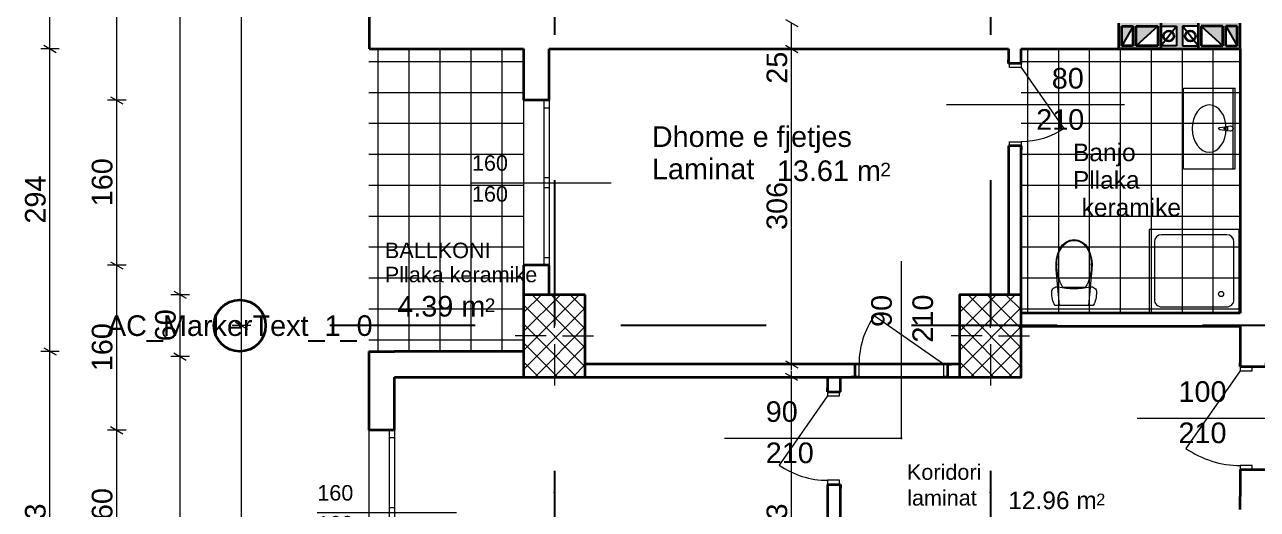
# Model space of a CAD drawing. Header units: centimetres. Extents: x 765 to 25620, y 224160 to 230516.
# Drawn here: x 2131 to 3327, y 226396 to 226867 of the extents above; entities that cross this region are included whole.
import ezdxf
from ezdxf.enums import TextEntityAlignment as Align

# ---------------------------------------------------------------- set-up
doc = ezdxf.new("R2010")
doc.units = ezdxf.units.CM
doc.header["$MEASUREMENT"] = 0
doc.linetypes.add('Small Dashed', pattern=[282.222222, 141.111111, -141.111111])
for name, color, linetype, lineweight, true_color in [('0_Pen_No__1#1_Pen_No__8', 7, 'Continuous', 35, 0xa80f02), ('0_Pen_No__8', 7, 'Continuous', 35, 0xa80f02), ('2D Drafting - General_Pen_No__8', 7, 'Continuous', 35, 0xa80f02), ('A-COLS_Pen_No__97#1_Pen_No__81', 7, 'Continuous', 20, 0x6a6a6a), ('Annotation - Text_Pen_No__8', 7, 'Continuous', 35, 0xa80f02), ('ARCHICAD Doors_Pen_No__23', 7, 'Continuous', 20, 0xff6600), ('ARCHICAD Doors_Pen_No__3', 7, 'Continuous', 18, 0xff6600), ('ARCHICAD Windows_Pen_No__23', 7, 'Continuous', 20, 0xff6600), ('ARCHICAD Windows_Pen_No__3', 7, 'Continuous', 18, 0xff6600), ('Interior - Furniture _Pen_No__81', 7, 'Continuous', 20, 0x6a6a6a), ('Structural - Shear_Pen_No__58', 7, 'Continuous', 25, 0xdf0000)]:
    doc.layers.add(name, color=color, linetype=linetype, lineweight=lineweight, true_color=true_color)
for name, color, linetype, lineweight in [('0_Pen_No__101', 252, 'Continuous', 13), ('ARCHICAD Door Markers_Pen_No__1', 7, 'Continuous', 13), ('ARCHICAD Door Markers_Pen_No__7', 7, 'Continuous', 35), ('ARCHICAD Doors_Pen_No__27', 7, 'Continuous', 35), ('ARCHICAD Window Markers_Pen_No__1', 7, 'Continuous', 13), ('ARCHICAD Window Markers_Pen_No__7', 7, 'Continuous', 35), ('ARCHICAD Windows_Pen_No__27', 7, 'Continuous', 35), ('Structural - Bearing_Pen_No__20', 1, 'Continuous', 0), ('Structural - Bearing_Pen_No__21', 7, 'Continuous', 35), ('Structural - Bearing_Pen_No__27', 7, 'Continuous', 35), ('Structural - Shear_Pen_No__1', 7, 'Continuous', 13), ('Structural - Shear_Pen_No__7', 7, 'Continuous', 35)]:
    doc.layers.add(name, color=color, linetype=linetype, lineweight=lineweight)
for name, color, linetype in [('ARCHICAD Door Markers', 7, 'Continuous'), ('ARCHICAD Doors', 7, 'Continuous'), ('ARCHICAD Window Markers', 7, 'Continuous'), ('ARCHICAD Windows', 7, 'Continuous'), ('Dimensioning - General', 7, 'Continuous'), ('Structural - Bearing', 7, 'Continuous')]:
    doc.layers.add(name, color=color, linetype=linetype)
doc.styles.add('GENERATED_STYLE_1', font='arial.ttf')
pattern_1 = [(45, (1303.923, 207240.939), (-9.192388, 9.192388), []), (135, (1303.923, 207240.939), (9.192388, 9.192388), [])]

# ---------------------------------------------------------------- blocks, each defined once
blk = doc.blocks.new('Door 22_2')
at = {"layer": 'ARCHICAD Doors_Pen_No__23', "color": 30, "linetype": 'Continuous', "lineweight": 20, "true_color": 0xff6600}
for p, q in [((-410, 0), (-450, 0)), ((-450, 0), (-450, -115)), ((-410, -115), (-410, 0)), ((450, 0), (410, 0)), ((410, 0), (410, -115)), ((450, -115), (450, 0)), ((-450, -115), (-410, -115)), ((410, -115), (450, -115))]:
    blk.add_line(p, q, dxfattribs=at)
at = {"layer": 'ARCHICAD Doors_Pen_No__27', "color": 7, "linetype": 'Continuous', "lineweight": 35}
for p, q in [((-450, 0), (-487, 0)), ((-450, 0), (-487, 0)), ((-450, 0), (-450, -115)), ((-450, 0), (-450, -115)), ((450, 0), (450, -115)), ((450, 0), (450, -115)), ((450, 0), (487, 0)), ((450, 0), (487, 0)), ((-450, -115), (-450, -125)), ((-450, -115), (-450, -125)), ((450, -115), (450, -125)), ((450, -115), (450, -125)), ((-450, -125), (-487, -125)), ((-450, -125), (-487, -125)), ((450, -125), (487, -125)), ((450, -125), (487, -125))]:
    blk.add_line(p, q, dxfattribs=at)
at = {"layer": 'ARCHICAD Doors_Pen_No__3', "color": 30, "linetype": 'Continuous', "lineweight": 18, "true_color": 0xff6600}
blk.add_line((410, 0), (-262, 470), dxfattribs=at)
blk.add_arc((410, 0), 820, 145, 180, dxfattribs=at)
blk = doc.blocks.new('D Marker 22_2')
at = {"layer": 'ARCHICAD Door Markers_Pen_No__1', "color": 7, "linetype": 'Continuous', "lineweight": 13}
blk.add_line((0, 1000), (0, -725), dxfattribs=at)
at = {"layer": 'ARCHICAD Door Markers_Pen_No__7', "color": 7, "lineweight": 35, "style": 'GENERATED_STYLE_1'}
for tag, p in [('AC_MarkerText_3', (-369, 665)), ('AC_MarkerText_2', (31, 665))]:
    blk.add_attdef(tag, text='', height=200, rotation=270, dxfattribs=at).set_placement(p, align=Align.BOTTOM_LEFT)
blk = doc.blocks.new('Double Sash Window 22_2')
at = {"layer": 'ARCHICAD Windows_Pen_No__23', "color": 30, "linetype": 'Continuous', "lineweight": 20, "true_color": 0xff6600}
for p, q in [((-800, 0), (-725, 0)), ((-725, 0), (-725, -50)), ((-50, -50), (-50, 0)), ((-50, 0), (0, 0)), ((0, 0), (50, 0)), ((50, 0), (50, -50)), ((725, -50), (725, 0)), ((725, 0), (800, 0)), ((-725, -50), (-800, -50)), ((0, -50), (-50, -50)), ((50, -50), (0, -50)), ((800, -50), (725, -50))]:
    blk.add_line(p, q, dxfattribs=at)
at = {"layer": 'ARCHICAD Windows_Pen_No__27', "color": 7, "linetype": 'Continuous', "lineweight": 35}
for p, q in [((-800, 0), (-800, -50)), ((-800, 0), (-800, -50)), ((800, 0), (800, -50)), ((800, 0), (800, -50)), ((-800, -50), (-800, -250)), ((800, -50), (800, -250))]:
    blk.add_line(p, q, dxfattribs=at)
at = {"layer": 'ARCHICAD Windows_Pen_No__3', "color": 30, "linetype": 'Continuous', "lineweight": 18, "true_color": 0xff6600}
for p, q in [((-800, 0), (800, 0)), ((-725, 0), (-50, 0)), ((50, 0), (725, 0)), ((-50, -50), (-725, -50)), ((725, -50), (50, -50)), ((-800, -250), (800, -250))]:
    blk.add_line(p, q, dxfattribs=at)
blk = doc.blocks.new('W Marker 22_2')
at = {"layer": 'ARCHICAD Window Markers_Pen_No__1', "color": 7, "linetype": 'Continuous', "lineweight": 13}
blk.add_line((0, 500), (0, -850), dxfattribs=at)
at = {"layer": 'ARCHICAD Window Markers_Pen_No__7', "color": 7, "lineweight": 35, "style": 'GENERATED_STYLE_1'}
for tag, p in [('AC_MarkerText_3', (276, 207)), ('iShowSillTo', (-24, 207))]:
    blk.add_attdef(tag, text='', height=150, rotation=90, dxfattribs=at).set_placement(p, align=Align.BOTTOM_LEFT)
blk = doc.blocks.new('Door 22')
at = {"layer": 'ARCHICAD Doors_Pen_No__23', "color": 30, "linetype": 'Continuous', "lineweight": 20, "true_color": 0xff6600}
for p, q in [((-360, 0), (-400, 0)), ((-400, 0), (-400, -115)), ((-360, -115), (-360, 0)), ((400, 0), (360, 0)), ((360, 0), (360, -115)), ((400, -115), (400, 0)), ((-400, -115), (-360, -115)), ((360, -115), (400, -115))]:
    blk.add_line(p, q, dxfattribs=at)
at = {"layer": 'ARCHICAD Doors_Pen_No__27', "color": 7, "linetype": 'Continuous', "lineweight": 35}
for p, q in [((-400, 0), (-437, 0)), ((-400, 0), (-437, 0)), ((-400, 0), (-400, -115)), ((-400, 0), (-400, -115)), ((400, 0), (400, -115)), ((400, 0), (400, -115)), ((400, 0), (437, 0)), ((400, 0), (437, 0)), ((-400, -115), (-400, -125)), ((-400, -115), (-400, -125)), ((400, -115), (400, -125)), ((400, -115), (400, -125)), ((-400, -125), (-437, -125)), ((-400, -125), (-437, -125)), ((400, -125), (437, -125)), ((400, -125), (437, -125))]:
    blk.add_line(p, q, dxfattribs=at)
at = {"layer": 'ARCHICAD Doors_Pen_No__3', "color": 30, "linetype": 'Continuous', "lineweight": 18, "true_color": 0xff6600}
blk.add_line((360, 0), (-230, 413), dxfattribs=at)
blk.add_arc((360, 0), 720, 145, 180, dxfattribs=at)
blk = doc.blocks.new('D Marker 22_3')
at = {"layer": 'ARCHICAD Door Markers_Pen_No__1', "color": 7, "linetype": 'Continuous', "lineweight": 13}
blk.add_line((0, -1125), (0, 600), dxfattribs=at)
at = {"layer": 'ARCHICAD Door Markers_Pen_No__7', "color": 7, "lineweight": 35, "style": 'GENERATED_STYLE_1'}
for tag, p in [('AC_MarkerText_3', (-369, -204)), ('AC_MarkerText_2', (31, -356))]:
    blk.add_attdef(tag, text='', height=200, rotation=270, dxfattribs=at).set_placement(p, align=Align.BOTTOM_LEFT)
blk = doc.blocks.new('Door 22_3')
at = {"layer": 'ARCHICAD Doors_Pen_No__23', "color": 30, "linetype": 'Continuous', "lineweight": 20, "true_color": 0xff6600}
for p, q in [((-460, 0), (-500, 0)), ((-500, 0), (-500, -115)), ((-460, -115), (-460, 0)), ((500, 0), (460, 0)), ((460, 0), (460, -115)), ((500, -115), (500, 0)), ((-500, -115), (-460, -115)), ((460, -115), (500, -115))]:
    blk.add_line(p, q, dxfattribs=at)
at = {"layer": 'ARCHICAD Doors_Pen_No__27', "color": 7, "linetype": 'Continuous', "lineweight": 35}
for p, q in [((-500, 0), (-537, 0)), ((-500, 0), (-537, 0)), ((-500, 0), (-500, -115)), ((-500, 0), (-500, -115)), ((500, 0), (500, -115)), ((500, 0), (500, -115)), ((500, 0), (537, 0)), ((500, 0), (537, 0)), ((-500, -115), (-500, -250)), ((-500, -115), (-500, -250)), ((500, -115), (500, -250)), ((500, -115), (500, -250)), ((-500, -250), (-537, -250)), ((-500, -250), (-537, -250)), ((500, -250), (537, -250)), ((500, -250), (537, -250))]:
    blk.add_line(p, q, dxfattribs=at)
at = {"layer": 'ARCHICAD Doors_Pen_No__3', "color": 30, "linetype": 'Continuous', "lineweight": 18, "true_color": 0xff6600}
blk.add_line((460, 0), (-294, 528), dxfattribs=at)
blk.add_arc((460, 0), 920, 145, 180, dxfattribs=at)
blk = doc.blocks.new('D Marker 22')
at = {"layer": 'ARCHICAD Door Markers_Pen_No__1', "color": 7, "linetype": 'Continuous', "lineweight": 13}
blk.add_line((0, -1250), (0, 600), dxfattribs=at)
at = {"layer": 'ARCHICAD Door Markers_Pen_No__7', "color": 7, "lineweight": 35, "style": 'GENERATED_STYLE_1'}
for tag, p in [('AC_MarkerText_3', (-369, -329)), ('A', (31, -329))]:
    blk.add_attdef(tag, text='', height=200, rotation=270, dxfattribs=at).set_placement(p, align=Align.BOTTOM_LEFT)

msp = doc.modelspace()

# ---------------------------------------------------------------- hatches: boundary and pattern name
at = {"layer": 'A-COLS_Pen_No__97#1_Pen_No__81', "linetype": 'Continuous', "lineweight": 20, "true_color": 0x6a6a6a}
h = msp.add_hatch(color=251, dxfattribs=at)
h.paths.add_polyline_path([(3192.1, 226843.1), (3233.1, 226843.1), (3233.1, 226868.1), (3192.1, 226868.1)])
h.paths.add_polyline_path([(3206.1, 226846.1), (3195.1, 226846.1), (3195.1, 226865.1), (3206.1, 226865.1)], flags=0)
h.paths.add_polyline_path([(3209.1, 226846.1), (3209.1, 226865.1), (3230.1, 226865.1), (3230.1, 226846.1)], flags=0)
for points in [[(3206.1, 226865.1), (3195.1, 226865.1), (3195.1, 226846.1)], [(3209.1, 226846.1), (3209.1, 226865.1), (3230.1, 226865.1)], [(3293.1, 226846.1), (3293.1, 226865.1), (3272.1, 226865.1)], [(3296.1, 226865.1), (3307.1, 226865.1), (3307.1, 226846.1)]]:
    msp.add_hatch(color=251, dxfattribs=at).paths.add_polyline_path(points)
h = msp.add_hatch(color=251, dxfattribs=at)
h.paths.add_polyline_path([(3230.1, 226843.1), (3230.1, 226868.1), (3251.1, 226868.1), (3251.1, 226843.1)])
h.paths.add_polyline_path([(3233.1, 226846.1), (3248.1, 226846.1), (3248.1, 226865.1), (3233.1, 226865.1)], flags=0)
h = msp.add_hatch(color=251, dxfattribs=at)
h.paths.add_polyline_path([(3272.1, 226843.1), (3272.1, 226868.1), (3251.1, 226868.1), (3251.1, 226843.1)])
h.paths.add_polyline_path([(3269.1, 226846.1), (3254.1, 226846.1), (3254.1, 226865.1), (3269.1, 226865.1)], flags=0)
h = msp.add_hatch(color=251, dxfattribs=at)
h.paths.add_polyline_path([(3310.1, 226843.1), (3269.1, 226843.1), (3269.1, 226868.1), (3310.1, 226868.1)])
h.paths.add_polyline_path([(3296.1, 226846.1), (3307.1, 226846.1), (3307.1, 226865.1), (3296.1, 226865.1)], flags=0)
h.paths.add_polyline_path([(3293.1, 226846.1), (3293.1, 226865.1), (3272.1, 226865.1), (3272.1, 226846.1)], flags=0)
at = {"layer": 'Structural - Bearing', "linetype": 'Continuous', "lineweight": 0, "true_color": 0x000000}
h = msp.add_hatch(dxfattribs=at)
h.set_pattern_fill('CONCRETE_BLOCK', color=18, scale=0.1, style=0, pattern_type=2)
h.set_pattern_definition(pattern_1)
h.paths.add_polyline_path([(2674.7, 226604.6), (2614.7, 226604.6), (2614.7, 226524.6), (2674.7, 226524.6)])
h = msp.add_hatch(dxfattribs=at)
h.set_pattern_fill('CONCRETE_BLOCK', color=18, scale=0.1, style=0, pattern_type=2)
h.set_pattern_definition(pattern_1)
h.paths.add_polyline_path([(3097.6, 226604.6), (3037.6, 226604.6), (3037.6, 226524.6), (3097.6, 226524.6)])

# ---------------------------------------------------------------- linework, layer by layer
at = {"color": 0}
for p, q in [((3206.1, 226865.1), (3195.1, 226846.1)), ((3206.1, 226846.1), (3206.1, 226865.1)), ((3230.1, 226865.1), (3209.1, 226846.1)), ((3230.1, 226846.1), (3230.1, 226865.1)), ((3233.1, 226846.1), (3248.1, 226865.1)), ((3233.1, 226846.1), (3233.1, 226865.1)), ((3233.1, 226865.1), (3248.1, 226865.1)), ((3248.1, 226865.1), (3248.1, 226846.1)), ((3248.1, 226865.1), (3248.1, 226846.1)), ((3269.1, 226846.1), (3254.1, 226865.1)), ((3254.1, 226865.1), (3254.1, 226846.1)), ((3269.1, 226865.1), (3254.1, 226865.1)), ((3254.1, 226865.1), (3254.1, 226846.1)), ((3269.1, 226846.1), (3269.1, 226865.1)), ((3272.1, 226846.1), (3272.1, 226865.1)), ((3272.1, 226865.1), (3293.1, 226846.1)), ((3296.1, 226846.1), (3296.1, 226865.1)), ((3296.1, 226865.1), (3307.1, 226846.1)), ((3195.1, 226846.1), (3206.1, 226846.1)), ((3209.1, 226846.1), (3230.1, 226846.1)), ((3248.1, 226846.1), (3233.1, 226846.1)), ((3248.1, 226846.1), (3233.1, 226846.1)), ((3254.1, 226846.1), (3269.1, 226846.1)), ((3254.1, 226846.1), (3269.1, 226846.1)), ((3293.1, 226846.1), (3272.1, 226846.1)), ((3307.1, 226846.1), (3296.1, 226846.1))]:
    msp.add_line(p, q, dxfattribs=at)
at = {"layer": '0_Pen_No__1#1_Pen_No__8', "color": 14, "linetype": 'Continuous', "lineweight": 35, "true_color": 0xa80f02}
for p, q in [((3192.1, 226843.1), (3192.1, 226868.1)), ((3195.1, 226846.1), (3195.1, 226865.1)), ((3195.1, 226865.1), (3206.1, 226865.1)), ((3206.1, 226846.1), (3206.1, 226865.1)), ((3209.1, 226846.1), (3209.1, 226865.1)), ((3209.1, 226865.1), (3230.1, 226865.1)), ((3230.1, 226865.1), (3230.1, 226846.1)), ((3233.1, 226868.1), (3233.1, 226843.1)), ((3269.1, 226868.1), (3269.1, 226843.1)), ((3272.1, 226865.1), (3272.1, 226846.1)), ((3293.1, 226865.1), (3272.1, 226865.1)), ((3293.1, 226846.1), (3293.1, 226865.1)), ((3296.1, 226846.1), (3296.1, 226865.1)), ((3307.1, 226865.1), (3296.1, 226865.1)), ((3307.1, 226846.1), (3307.1, 226865.1)), ((3310.1, 226843.1), (3310.1, 226868.1)), ((3233.1, 226843.1), (3192.1, 226843.1)), ((3206.1, 226846.1), (3195.1, 226846.1)), ((3230.1, 226846.1), (3209.1, 226846.1)), ((3269.1, 226843.1), (3310.1, 226843.1)), ((3272.1, 226846.1), (3293.1, 226846.1)), ((3296.1, 226846.1), (3307.1, 226846.1))]:
    msp.add_line(p, q, dxfattribs=at)
at = {"layer": '0_Pen_No__101', "color": 252, "linetype": 'Continuous', "lineweight": 13}
for p, q in [((2473.9, 226549.6), (2473.9, 226843.1)), ((2503.9, 226549.6), (2503.9, 226843.1)), ((2533.9, 226549.6), (2533.9, 226843.1)), ((2563.9, 226549.6), (2563.9, 226843.1)), ((2593.9, 226549.6), (2593.9, 226843.1)), ((3103.9, 226586.6), (3103.9, 226843.1)), ((3133.9, 226586.6), (3133.9, 226843.1)), ((3163.9, 226586.6), (3163.9, 226843.1)), ((3193.9, 226586.6), (3193.9, 226843.1)), ((3223.9, 226586.6), (3223.9, 226843.1)), ((3253.9, 226586.6), (3253.9, 226843.1)), ((3283.9, 226586.6), (3283.9, 226843.1)), ((2464.7, 226830.9), (2614.4, 226830.9)), ((3097.6, 226830.9), (3310.1, 226830.9)), ((2464.7, 226800.9), (2614.4, 226800.9)), ((3097.6, 226800.9), (3310.1, 226800.9)), ((2464.7, 226770.9), (2614.4, 226770.9)), ((3097.6, 226770.9), (3310.1, 226770.9)), ((2464.7, 226740.9), (2614.4, 226740.9)), ((3097.6, 226740.9), (3310.1, 226740.9)), ((2464.7, 226710.9), (2614.4, 226710.9)), ((3097.6, 226710.9), (3310.1, 226710.9)), ((2464.7, 226680.9), (2614.4, 226680.9)), ((3097.6, 226680.9), (3310.1, 226680.9)), ((2464.7, 226650.9), (2614.4, 226650.9)), ((3097.6, 226650.9), (3310.1, 226650.9)), ((2464.7, 226620.9), (2614.4, 226620.9)), ((3097.6, 226620.9), (3310.1, 226620.9)), ((2464.7, 226590.9), (2614.4, 226590.9)), ((3097.6, 226590.9), (3310.1, 226590.9)), ((2464.7, 226560.9), (2614.4, 226560.9))]:
    msp.add_line(p, q, dxfattribs=at)
at = {"layer": '2D Drafting - General_Pen_No__8', "color": 14, "linetype": 'Continuous', "lineweight": 35, "true_color": 0xa80f02}
for centre in [(3240.6, 226855.6), (3261.6, 226855.6)]:
    msp.add_circle(centre, 5, dxfattribs=at)
at = {"layer": 'Dimensioning - General', "color": 7, "linetype": 'Continuous', "lineweight": 13}
for p, q in [((2341.1, 226574.6), (2341.1, 227215.6)), ((2155.4, 226843.1), (2155.4, 227210.6)), ((2281.6, 226604.6), (2281.6, 227185.6)), ((2220.2, 226793.2), (2220.2, 226990.8)), ((2868.8, 226871.6), (2880.8, 226864.7)), ((2868.8, 226871.6), (2880.8, 226864.7)), ((2874.8, 226843.1), (2874.8, 226868.1)), ((2164.4, 226843.1), (2146.4, 226843.1)), ((2164.4, 226843.1), (2146.4, 226843.1)), ((2149.4, 226846.6), (2161.4, 226839.7)), ((2149.4, 226846.6), (2161.4, 226839.7)), ((2155.4, 226549.6), (2155.4, 226843.1)), ((2883.8, 226843.1), (2865.8, 226843.1)), ((2883.8, 226843.1), (2865.8, 226843.1)), ((2868.8, 226846.6), (2880.8, 226839.7)), ((2868.8, 226846.6), (2880.8, 226839.7)), ((2874.8, 226537.1), (2874.8, 226843.1)), ((2214.2, 226796.6), (2226.2, 226789.7)), ((2214.2, 226796.6), (2226.2, 226789.7)), ((2229.2, 226793.2), (2211.2, 226793.2)), ((2229.2, 226793.2), (2211.2, 226793.2)), ((2220.2, 226633.2), (2220.2, 226793.2)), ((2229.2, 226633.2), (2211.2, 226633.2)), ((2229.2, 226633.2), (2211.2, 226633.2)), ((2214.2, 226636.6), (2226.2, 226629.7)), ((2214.2, 226636.6), (2226.2, 226629.7)), ((2220.2, 226473.2), (2220.2, 226633.2)), ((2290.6, 226604.6), (2272.6, 226604.6)), ((2290.6, 226604.6), (2272.6, 226604.6)), ((2275.6, 226608.1), (2287.6, 226601.2)), ((2275.6, 226608.1), (2287.6, 226601.2)), ((2281.6, 226544.6), (2281.6, 226604.6)), ((2350.1, 226574.6), (2332.1, 226574.6)), ((2350.1, 226574.6), (2332.1, 226574.6)), ((2335.1, 226578.1), (2347.1, 226571.2)), ((2335.1, 226578.1), (2347.1, 226571.2)), ((2341.1, 225966.6), (2341.1, 226574.6)), ((2164.4, 226549.6), (2146.4, 226549.6)), ((2164.4, 226549.6), (2146.4, 226549.6)), ((2149.4, 226553.1), (2161.4, 226546.2)), ((2149.4, 226553.1), (2161.4, 226546.2)), ((2155.4, 226206.6), (2155.4, 226549.6)), ((2290.6, 226544.6), (2272.6, 226544.6)), ((2290.6, 226544.6), (2272.6, 226544.6)), ((2275.6, 226548.1), (2287.6, 226541.2)), ((2275.6, 226548.1), (2287.6, 226541.2)), ((2281.6, 225996.6), (2281.6, 226544.6)), ((2883.8, 226537.1), (2865.8, 226537.1)), ((2868.8, 226540.6), (2880.8, 226533.7)), ((2874.8, 226531.3), (2874.8, 226537.1)), ((2874.8, 226524.6), (2874.8, 226530.5)), ((2883.8, 226524.6), (2865.8, 226524.6)), ((2880.8, 226521.2), (2868.8, 226528.1)), ((2874.8, 226231.6), (2874.8, 226524.6)), ((2229.2, 226473.2), (2211.2, 226473.2)), ((2229.2, 226473.2), (2211.2, 226473.2)), ((2214.2, 226476.6), (2226.2, 226469.7)), ((2214.2, 226476.6), (2226.2, 226469.7)), ((2220.2, 226313.2), (2220.2, 226473.2))]:
    msp.add_line(p, q, dxfattribs=at)
at = {"layer": 'Interior - Furniture _Pen_No__81', "color": 251, "linetype": 'Continuous', "lineweight": 20, "true_color": 0x6a6a6a}
for p, q in [((3255, 226726.6), (3255, 226805)), ((3255, 226805), (3305, 226805)), ((3303, 226726.6), (3303, 226805)), ((3305, 226726.6), (3305, 226805)), ((3290.1, 226766.9), (3295.3, 226767.6)), ((3295.3, 226764), (3290.1, 226764.7)), ((3296.3, 226767.9), (3300.5, 226768.3)), ((3300.5, 226763.3), (3296.3, 226763.7)), ((3298, 226767.2), (3296.5, 226767.2)), ((3296.5, 226764.4), (3298, 226764.4)), ((3298, 226764.4), (3298, 226767.2)), ((3255, 226726.6), (3305, 226726.6)), ((3308.9, 226667.8), (3221.7, 226667.8)), ((3221.7, 226667.8), (3221.7, 226587.8)), ((3296.9, 226662.8), (3233.7, 226662.8)), ((3308.9, 226587.8), (3308.9, 226667.8)), ((3135, 226649.2), (3137.6, 226652.9)), ((3137.6, 226652.9), (3140.9, 226655.7)), ((3140.9, 226655.7), (3144.7, 226657.5)), ((3144.7, 226657.5), (3148.8, 226658.2)), ((3148.8, 226658.2), (3152.9, 226657.5)), ((3148.8, 226657.3), (3148.8, 226657.3)), ((3152.9, 226657.5), (3156.8, 226655.7)), ((3156.8, 226655.7), (3160.1, 226652.9)), ((3156.9, 226654.6), (3156.9, 226654.6)), ((3160.1, 226652.9), (3162.6, 226649.2)), ((3226.7, 226655.8), (3226.7, 226599.8)), ((3303.9, 226599.8), (3303.9, 226655.8)), ((3131.4, 226634.4), (3131.9, 226639.5)), ((3131.9, 226639.5), (3133.1, 226644.5)), ((3133.1, 226644.5), (3135, 226649.2)), ((3162.6, 226649.2), (3164.5, 226644.5)), ((3164.5, 226644.5), (3165.8, 226639.5)), ((3165.8, 226639.5), (3166.3, 226634.4)), ((3131.5, 226629.2), (3131.4, 226634.4)), ((3134.7, 226594.2), (3131.5, 226629.2)), ((3166.2, 226629.2), (3162.9, 226594.2)), ((3166.3, 226634.4), (3166.2, 226629.2)), ((3127.1, 226607), (3127.2, 226608.2)), ((3127.1, 226605.3), (3127.1, 226607)), ((3127.3, 226603.7), (3127.1, 226605.3)), ((3127.2, 226608.2), (3127.6, 226609.3)), ((3127.5, 226602), (3127.3, 226603.7)), ((3127.9, 226600.4), (3127.5, 226602)), ((3127.6, 226609.3), (3128.2, 226610.2)), ((3128.2, 226610.2), (3129, 226611.1)), ((3129, 226611.1), (3130, 226611.7)), ((3130, 226611.7), (3131.1, 226612.1)), ((3131.1, 226612.1), (3132.2, 226612.3)), ((3132.2, 226612.3), (3133.4, 226612.2)), ((3133.4, 226612.2), (3137.2, 226611.5)), ((3137.2, 226611.5), (3141.1, 226611)), ((3148.8, 226611.5), (3137.9, 226611.5)), ((3141.1, 226611), (3145, 226610.7)), ((3145, 226610.7), (3148.8, 226610.6)), ((3159.7, 226611.5), (3148.8, 226611.5)), ((3148.8, 226610.6), (3152.7, 226610.7)), ((3152.7, 226610.7), (3156.6, 226611)), ((3156.6, 226611), (3160.5, 226611.5)), ((3160.5, 226611.5), (3164.3, 226612.2)), ((3164.3, 226612.2), (3165.4, 226612.3)), ((3165.4, 226612.3), (3166.6, 226612.1)), ((3166.6, 226612.1), (3167.7, 226611.7)), ((3167.7, 226611.7), (3168.7, 226611.1)), ((3168.7, 226611.1), (3169.5, 226610.2)), ((3169.5, 226610.2), (3170.1, 226609.3)), ((3170.2, 226602), (3169.8, 226600.4)), ((3170.1, 226609.3), (3170.5, 226608.2)), ((3170.4, 226603.7), (3170.2, 226602)), ((3170.5, 226605.3), (3170.4, 226603.7)), ((3170.5, 226608.2), (3170.6, 226607)), ((3170.6, 226607), (3170.5, 226605.3)), ((3128.3, 226598.8), (3127.9, 226600.4)), ((3128.8, 226597.2), (3128.3, 226598.8)), ((3129.5, 226595.7), (3128.8, 226597.2)), ((3130.2, 226594.2), (3129.5, 226595.7)), ((3167.5, 226594.2), (3130.2, 226594.2)), ((3162.9, 226594.2), (3134.7, 226594.2)), ((3168.2, 226595.7), (3167.5, 226594.2)), ((3168.8, 226597.2), (3168.2, 226595.7)), ((3169.4, 226598.8), (3168.8, 226597.2)), ((3169.8, 226600.4), (3169.4, 226598.8)), ((3233.7, 226592.8), (3296.9, 226592.8)), ((3221.7, 226587.8), (3308.9, 226587.8))]:
    msp.add_line(p, q, dxfattribs=at)
at = {"layer": 'Interior - Furniture _Pen_No__81', "color": 251, "linetype": 'Continuous', "lineweight": 20, "true_color": 0x6a6a6a, "extrusion": (0, 0, -1)}
msp.add_ellipse((3280, 226765.8), major_axis=(0, 23), ratio=0.717391, dxfattribs=at)
for centre, major_axis, ratio, start_param, end_param in [((3290.2, 226765.8), (0.791, 0.791), 1, 2.480792, 5.373189), ((3296.5, 226765.8), (-1.49, 1.49), 1, 4.498953, 6.496621), ((3296.5, 226765.8), (-0.962, 0.962), 1, 3.926991, 7.068583), ((3296.5, 226765.8), (1.49, 1.49), 1, -1.35736, -0.875625), ((3296.5, 226765.8), (-1.49, 1.49), 1, 4.017217, 4.498953), ((3300.5, 226765.8), (1.77, 1.77), 1, -0.785398, 2.356194), ((3157.8, 226635.4), (0, 25.7), 0.999377, 4.656658, 5.557246), ((3148.9, 226643.4), (0, 13.9), 0.999377, -0.632505, -0.005861), ((3148.8, 226643.4), (0, 13.9), 0.999377, 0.005861, 0.632505), ((3139.9, 226635.4), (0, 25.7), 0.999377, 0.725939, 1.626528), ((3174.7, 226633), (0, 42.6), 0.999377, 4.182984, 4.736005), ((3123, 226633), (0, 42.6), 0.999377, 1.547181, 2.100201)]:
    msp.add_ellipse(centre, major_axis=major_axis, ratio=ratio, start_param=start_param, end_param=end_param, dxfattribs=at)
at = {"layer": 'Interior - Furniture _Pen_No__81', "color": 251, "linetype": 'Continuous', "lineweight": 20, "true_color": 0x6a6a6a}
for centre, major_axis, start_param, end_param in [((3233.7, 226655.8), (-4.95, 4.95), -0.785398, 0.785398), ((3296.9, 226655.8), (4.95, 4.95), 5.497787, 7.068583), ((3291.4, 226605.3), (-1.77, 1.77), 0.785398, 7.068583), ((3233.7, 226599.8), (4.95, 4.95), 2.356194, 3.926991), ((3296.9, 226599.8), (-4.95, 4.95), 2.356194, 3.926991)]:
    msp.add_ellipse(centre, major_axis=major_axis, ratio=1, start_param=start_param, end_param=end_param, dxfattribs=at)
for p in [(3140.7, 226654.6), (3132.1, 226634), (3165.5, 226634), (3159.7, 226611.5)]:
    msp.add_point(p, dxfattribs=at)
at = {"layer": 'Structural - Bearing_Pen_No__20', "color": 1, "linetype": 'Continuous', "lineweight": 0}
for p, q in [((2644.7, 226572.6), (2644.7, 226612.6)), ((3067.6, 226572.6), (3067.6, 226612.6)), ((2636.7, 226564.6), (2606.7, 226564.6)), ((2644.7, 226556.6), (2644.7, 226516.6)), ((2652.7, 226564.6), (2682.7, 226564.6)), ((3059.6, 226564.6), (3029.6, 226564.6)), ((3067.6, 226556.6), (3067.6, 226516.6)), ((3075.6, 226564.6), (3105.6, 226564.6))]:
    msp.add_line(p, q, dxfattribs=at)
for p in [(2644.7, 226564.6), (3067.6, 226564.6)]:
    msp.add_point(p, dxfattribs=at)
at = {"layer": 'Structural - Bearing_Pen_No__21', "color": 7, "linetype": 'Continuous', "lineweight": 35, "flags": 128}
for points in [[(2674.7, 226604.6), (2614.7, 226604.6), (2614.7, 226524.6), (2674.7, 226524.6)], [(3097.6, 226604.6), (3037.6, 226604.6), (3037.6, 226524.6), (3097.6, 226524.6)]]:
    msp.add_lwpolyline(points, close=True, dxfattribs=at)
at = {"layer": 'Structural - Bearing_Pen_No__27', "color": 7, "linetype": 'Continuous', "lineweight": 35}
for p, q in [((3085.1, 226828.9), (3085.1, 226832.6)), ((3097.6, 226828.9), (3097.6, 226832.6)), ((3086.1, 226828.9), (3085.1, 226828.9)), ((3097.6, 226828.9), (3086.1, 226828.9)), ((2634.7, 226793.2), (2614.7, 226793.2)), ((2639.7, 226793.2), (2634.7, 226793.2)), ((3085.1, 226748.9), (3085.1, 226745.2)), ((3086.1, 226748.9), (3085.1, 226748.9)), ((3097.6, 226748.9), (3086.1, 226748.9)), ((3097.6, 226748.9), (3097.6, 226745.2)), ((2634.7, 226633.2), (2614.7, 226633.2)), ((2639.7, 226633.2), (2634.7, 226633.2)), ((2936.2, 226537.1), (2932.5, 226537.1)), ((2936.2, 226537.1), (2936.2, 226525.6)), ((3026.2, 226537.1), (3029.9, 226537.1)), ((3026.2, 226537.1), (3026.2, 226525.6)), ((3310.1, 226534.9), (3310.1, 226538.6)), ((3310.1, 226534.9), (3321.6, 226534.9)), ((3321.6, 226534.9), (3335.1, 226534.9)), ((2936.2, 226524.6), (2932.5, 226524.6)), ((2936.2, 226525.6), (2936.2, 226524.6)), ((3026.2, 226525.6), (3026.2, 226524.6)), ((3026.2, 226524.6), (3029.9, 226524.6)), ((2909.7, 226510.5), (2909.7, 226514.2)), ((2909.7, 226510.5), (2921.2, 226510.5)), ((2921.2, 226510.5), (2922.2, 226510.5)), ((2922.2, 226510.5), (2922.2, 226514.2)), ((2484.7, 226473.2), (2464.7, 226473.2)), ((2489.7, 226473.2), (2484.7, 226473.2)), ((3310.1, 226434.9), (3310.1, 226431.2)), ((3310.1, 226434.9), (3321.6, 226434.9)), ((3321.6, 226434.9), (3335.1, 226434.9)), ((2909.7, 226420.5), (2909.7, 226416.8)), ((2909.7, 226420.5), (2921.2, 226420.5)), ((2921.2, 226420.5), (2922.2, 226420.5)), ((2922.2, 226420.5), (2922.2, 226416.8))]:
    msp.add_line(p, q, dxfattribs=at)
at = {"layer": 'Structural - Bearing_Pen_No__27', "color": 7, "linetype": 'Continuous', "lineweight": 35, "flags": 128}
for points in [[(2464.9, 226990.8), (2464.9, 226843.1)], [(2464.9, 226843.1), (2489.9, 226843.1)], [(2489.9, 226843.1), (2614.7, 226843.1)], [(2614.7, 226843.1), (2614.7, 226793.2)], [(2639.7, 226793.2), (2639.7, 226843.1)], [(2639.7, 226843.1), (3085.1, 226843.1)], [(3085.1, 226843.1), (3085.1, 226828.9)], [(3097.6, 226828.9), (3097.6, 226843.1)], [(3097.6, 226843.1), (3310.1, 226843.1)], [(3310.1, 226843.1), (3310.1, 226586.6)], [(3085.1, 226748.9), (3085.1, 226604.6)], [(3097.6, 226604.6), (3097.6, 226748.9)], [(2614.7, 226633.2), (2614.7, 226604.6)], [(2639.7, 226604.6), (2639.7, 226633.2)], [(3310.1, 226586.6), (3097.6, 226586.6)], [(3097.6, 226574.1), (3310.1, 226574.1)], [(3310.1, 226574.1), (3310.1, 226534.9)], [(2464.7, 226549.6), (2464.7, 226473.2)], [(2464.7, 226549.6), (2489.7, 226549.6)], [(2614.7, 226549.6), (2489.7, 226549.6)], [(3037.6, 226537.1), (2674.7, 226537.1)], [(2936.2, 226537.1), (2909.7, 226537.1)], [(3037.6, 226537.1), (3026.2, 226537.1)], [(2489.7, 226524.6), (2614.7, 226524.6)], [(2489.7, 226473.2), (2489.7, 226524.6)], [(2674.7, 226524.6), (2909.7, 226524.6)], [(2909.7, 226524.6), (2936.2, 226524.6)], [(2909.7, 226524.6), (2909.7, 226510.5)], [(2922.2, 226510.5), (2922.2, 226524.6)], [(2922.2, 226524.6), (3037.6, 226524.6)], [(3026.2, 226524.6), (3037.6, 226524.6)], [(3310.1, 226434.9), (3310.1, 226408.8)], [(2909.7, 226420.5), (2909.7, 226231.6)], [(2922.2, 226231.6), (2922.2, 226420.5)], [(3310.1, 226396.3), (3310.1, 226408.8)]]:
    msp.add_lwpolyline(points, dxfattribs=at)
at = {"layer": 'Structural - Shear_Pen_No__58', "color": 12, "linetype": 'Small Dashed', "lineweight": 25, "true_color": 0xdf0000}
for p, q in [((2644.7, 226998), (2644.7, 226412.8)), ((3067.6, 226998), (3067.6, 226412.8)), ((3414.6, 226574.6), (2364.5, 226574.6)), ((2644.7, 226412.8), (2644.7, 225362.7)), ((3067.6, 226412.8), (3067.6, 225362.7))]:
    msp.add_line(p, q, dxfattribs=at)
for p in [(2644.7, 226412.8), (2644.7, 226412.8), (3067.6, 226412.8), (3067.6, 226412.8)]:
    msp.add_point(p, dxfattribs=at)
at = {"layer": 'Structural - Shear_Pen_No__7', "color": 7, "linetype": 'Continuous', "lineweight": 35}
msp.add_ellipse((2339.5, 226574.6), major_axis=(17.7, 17.7), ratio=1, start_param=5.497787, end_param=11.780972, dxfattribs=at)

# ---------------------------------------------------------------- block references
at = {"layer": 'ARCHICAD Door Markers', "color": 7, "lineweight": 13}
ref = msp.add_blockref('D Marker 22_3', (3085.1, 226788.9), dxfattribs=dict(at, xscale=0.1, yscale=0.1, zscale=0.1, rotation=90))
ref.add_attrib('AC_MarkerText_2', '80', dxfattribs={"layer": 'ARCHICAD Door Markers_Pen_No__7', "color": 7, "lineweight": 35, "height": 20, "style": 'GENERATED_STYLE_1'}).set_placement((3127.2, 226798.6), align=Align.BOTTOM_LEFT)
ref.add_attrib('AC_MarkerText_3', '210', dxfattribs={"layer": 'ARCHICAD Door Markers_Pen_No__7', "color": 7, "lineweight": 35, "height": 20, "style": 'GENERATED_STYLE_1'}).set_placement((3112.1, 226758.6), align=Align.BOTTOM_LEFT)
ref = msp.add_blockref('D Marker 22_2', (2981.2, 226537.1), dxfattribs=dict(at, xscale=0.1, yscale=0.1, zscale=0.1))
ref.add_attrib('AC_MarkerText_2', '90', dxfattribs={"layer": 'ARCHICAD Door Markers_Pen_No__7', "color": 7, "lineweight": 35, "height": 20, "rotation": 90, "style": 'GENERATED_STYLE_1'}).set_placement((2978, 226573.3), align=Align.BOTTOM_LEFT)
ref.add_attrib('AC_MarkerText_3', '210', dxfattribs={"layer": 'ARCHICAD Door Markers_Pen_No__7', "color": 7, "lineweight": 35, "height": 20, "rotation": 90, "style": 'GENERATED_STYLE_1'}).set_placement((3018, 226558.1), align=Align.BOTTOM_LEFT)
ref = msp.add_blockref('D Marker 22', (3335.1, 226484.9), dxfattribs=dict(at, xscale=0.1, yscale=0.1, zscale=0.1, rotation=270))
ref.add_attrib('A', '100', dxfattribs={"layer": 'ARCHICAD Door Markers_Pen_No__7', "color": 7, "lineweight": 35, "height": 20, "style": 'GENERATED_STYLE_1'}).set_placement((3250.1, 226494.6), align=Align.BOTTOM_LEFT)
ref.add_attrib('AC_MarkerText_3', '210', dxfattribs={"layer": 'ARCHICAD Door Markers_Pen_No__7', "color": 7, "lineweight": 35, "height": 20, "style": 'GENERATED_STYLE_1'}).set_placement((3250.1, 226454.6), align=Align.BOTTOM_LEFT)
ref = msp.add_blockref('D Marker 22_2', (2909.7, 226465.5), dxfattribs=dict(at, xscale=0.1, yscale=0.1, zscale=0.1, rotation=90))
ref.add_attrib('AC_MarkerText_2', '90', dxfattribs={"layer": 'ARCHICAD Door Markers_Pen_No__7', "color": 7, "lineweight": 35, "height": 20, "style": 'GENERATED_STYLE_1'}).set_placement((2849.7, 226475.2), align=Align.BOTTOM_LEFT)
ref.add_attrib('AC_MarkerText_3', '210', dxfattribs={"layer": 'ARCHICAD Door Markers_Pen_No__7', "color": 7, "lineweight": 35, "height": 20, "style": 'GENERATED_STYLE_1'}).set_placement((2849.7, 226435.2), align=Align.BOTTOM_LEFT)
at = {"layer": 'ARCHICAD Doors', "color": 7, "linetype": 'Continuous', "lineweight": 13, "yscale": 0.1, "zscale": 100}
for name, p, xscale, rotation in [('Door 22', (3097.6, 226788.9), -0.1, 270), ('Door 22_3', (3310.1, 226484.9), 0.1, 90), ('Door 22_2', (2909.7, 226465.5), 0.1, 90)]:
    msp.add_blockref(name, p, dxfattribs=dict(at, xscale=xscale, rotation=rotation))
at = {"layer": 'ARCHICAD Doors', "color": 7, "linetype": 'Continuous', "lineweight": 13, "xscale": 0.1, "yscale": 0.1, "zscale": 100}
msp.add_blockref('Door 22_2', (2981.2, 226537.1), dxfattribs=at)
at = {"layer": 'ARCHICAD Window Markers', "color": 7, "lineweight": 13}
ref = msp.add_blockref('W Marker 22_2', (2614.7, 226713.2), dxfattribs=dict(at, xscale=0.1, yscale=0.1, zscale=0.1, rotation=90))
ref.add_attrib('AC_MarkerText_2', '160', dxfattribs={"layer": 'ARCHICAD Window Markers_Pen_No__7', "color": 7, "lineweight": 35, "height": 15, "style": 'GENERATED_STYLE_1'}).set_placement((2564.7, 226690.4), align=Align.BOTTOM_LEFT)
ref.add_attrib('AC_MarkerText_2_1', '160', dxfattribs={"layer": 'ARCHICAD Window Markers_Pen_No__7', "color": 7, "lineweight": 35, "height": 15, "style": 'GENERATED_STYLE_1'}).set_placement((2564.7, 226720.4), align=Align.BOTTOM_LEFT)
ref = msp.add_blockref('W Marker 22_2', (2464.7, 226393.2), dxfattribs=dict(at, xscale=0.1, yscale=0.1, zscale=0.1, rotation=90))
ref.add_attrib('AC_MarkerText_2', '160', dxfattribs={"layer": 'ARCHICAD Window Markers_Pen_No__7', "color": 7, "lineweight": 35, "height": 15, "style": 'GENERATED_STYLE_1'}).set_placement((2414.7, 226370.4), align=Align.BOTTOM_LEFT)
ref.add_attrib('AC_MarkerText_2_1', '160', dxfattribs={"layer": 'ARCHICAD Window Markers_Pen_No__7', "color": 7, "lineweight": 35, "height": 15, "style": 'GENERATED_STYLE_1'}).set_placement((2414.7, 226400.4), align=Align.BOTTOM_LEFT)
at = {"layer": 'ARCHICAD Windows', "color": 21, "linetype": 'Continuous', "lineweight": 18, "true_color": 0xff9955, "xscale": 0.1, "yscale": 0.1, "zscale": 100, "rotation": 270}
for p in [(2639.7, 226713.2), (2489.7, 226393.2)]:
    msp.add_blockref('Double Sash Window 22_2', p, dxfattribs=at)

# ---------------------------------------------------------------- texts
at = {"layer": '0_Pen_No__8', "color": 14, "true_color": 0xa80f02, "style": 'GENERATED_STYLE_1'}
for s, height, p in [('13.61 m', 20, (2860.5, 226714.9)), ('2', 13.2, (2960.9, 226719.4)), ('4.39 m', 20, (2492.3, 226583.4)), ('2', 13.2, (2577.2, 226587.8)), ('12.96 m', 17, (3085, 226396.6)), ('2', 11.2, (3170.4, 226400.4))]:
    msp.add_text(s, height=height, dxfattribs=at).set_placement(p)
at = {"layer": 'Annotation - Text_Pen_No__8', "color": 14, "true_color": 0xa80f02, "style": 'GENERATED_STYLE_1'}
for s, height, p in [('Dhome e fjetjes', 20, (2739.2, 226748)), ('Banjo', 17, (3147.8, 226734.2)), ('Laminat', 20, (2739.3, 226716.7)), ('Pllaka', 17, (3147.7, 226707.5)), (' keramike', 17, (3149.6, 226680.8)), ('BALLKONI', 15, (2480.3, 226640.1)), ('Pllaka keramike', 15, (2480.2, 226616.7)), ('Koridori', 15, (2986.7, 226425)), ('laminat', 15, (2986.9, 226400))]:
    msp.add_text(s, height=height, dxfattribs=at).set_placement(p)
at = {"layer": 'Dimensioning - General', "color": 7, "lineweight": 13, "char_height": 20, "attachment_point": 7, "rotation": 90, "style": 'GENERATED_STYLE_1'}
for s, insert in [('\\A1;25', (2870.8, 226809.3)), ('\\A1;294', (2151.4, 226673.6)), ('\\A1;306', (2870.8, 226667.4)), ('\\A1;60', (2277.6, 226559.4)), ('\\A1;343', (2151.4, 226355.4)), ('\\A1;293', (2870.8, 226355.4))]:
    msp.add_mtext(s, dxfattribs=dict(at, insert=insert))
at = {"layer": 'Dimensioning - General', "color": 5, "lineweight": 35, "char_height": 20, "attachment_point": 7, "rotation": 90, "style": 'GENERATED_STYLE_1'}
for insert in [(2216.2, 226690.4), (2216.2, 226530.4), (2216.2, 226370.4)]:
    msp.add_mtext('\\A1;160', dxfattribs=dict(at, insert=insert))
at = {"layer": 'Structural - Shear_Pen_No__1', "color": 7, "lineweight": 13, "style": 'GENERATED_STYLE_1'}
msp.add_attdef('AC_MarkerText_1_0', text='', height=20, dxfattribs=at).set_placement((2339.5, 226574.6), align=Align.MIDDLE_CENTER)

doc.saveas('drawing.dxf')
